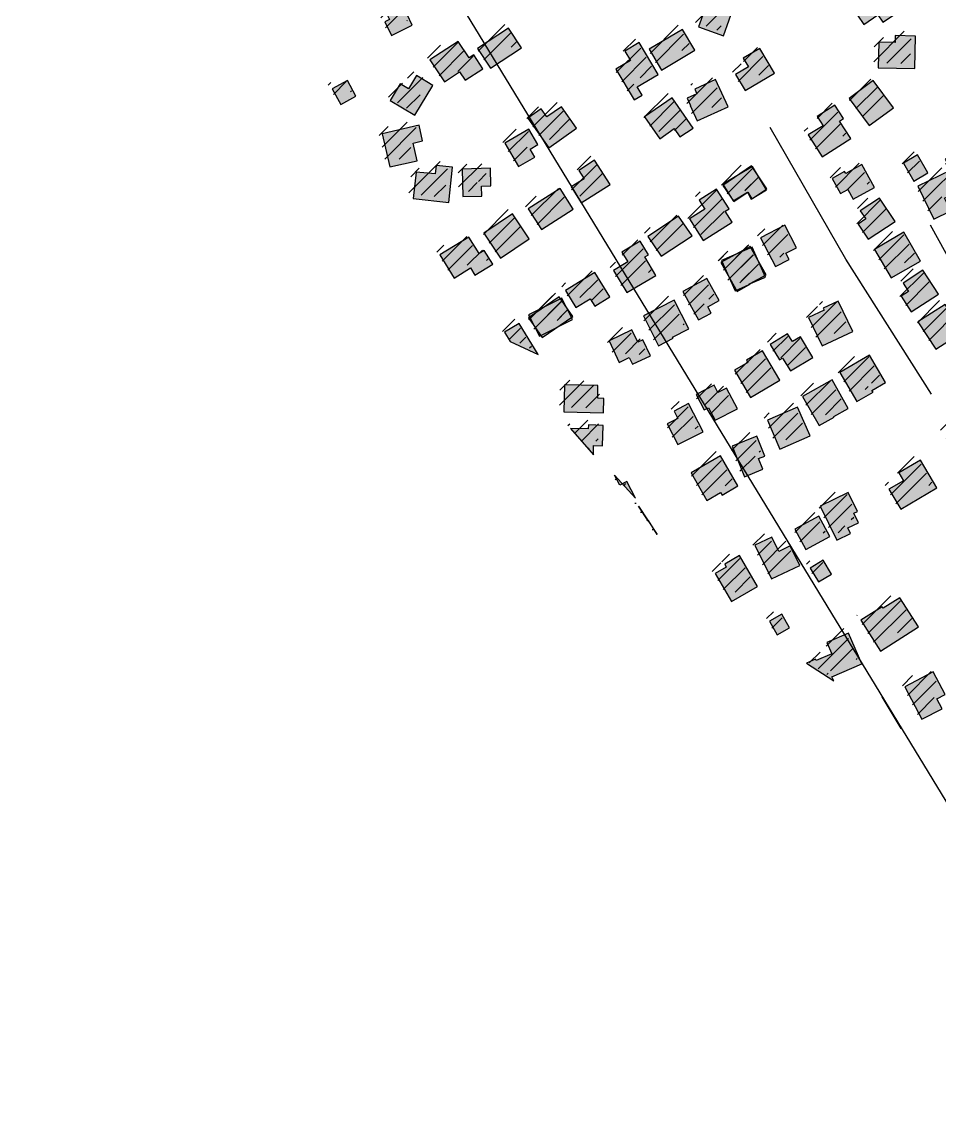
# Model space of a CAD drawing. Extents: x 6376870 to 6544053, y 1818313 to 2076828.
# Drawn here: x 6471047 to 6472467, y 1884822 to 1886525 of the extents above; entities that cross this region are included whole.
import ezdxf

# ---------------------------------------------------------------- set-up
doc = ezdxf.new("R2010")
doc.units = 21
for name, color, linetype in [('BUILDINGS', 9, 'Continuous'), ('CL_LOCAL', 4, 'Continuous'), ('PLSS_QQ', 8, 'Continuous')]:
    doc.layers.add(name, color=color, linetype=linetype)

msp = doc.modelspace()

# ---------------------------------------------------------------- hatches: boundary and pattern name
at = {"layer": 'BUILDINGS_HATCH'}
for points in [[(6471616.4, 1886528.7), (6471608.9, 1886525.1), (6471619.1, 1886503.9), (6471651.3, 1886519.9), (6471643.4, 1886536.3), (6471666.3, 1886547.5), (6471648.7, 1886583.6), (6471601, 1886560.1)], [(6472330.9, 1886549.9), (6472350.6, 1886521.1), (6472372.2, 1886535.6), (6472379.9, 1886524.3), (6472408.6, 1886543.8), (6472380.9, 1886584)], [(6472133.4, 1886503.6), (6472150.8, 1886552.7), (6472111.8, 1886566.3), (6472094.5, 1886517.2)], [(6471752.5, 1886483.8), (6471772.7, 1886453.1), (6471820.7, 1886484.7), (6471800.5, 1886515.3)], [(6472018, 1886482.5), (6472037.4, 1886450.4), (6472088.6, 1886481.2), (6472069.5, 1886513.3)], [(6471701.2, 1886431.9), (6471724.8, 1886447.5), (6471733.4, 1886434.7), (6471760.7, 1886452.5), (6471746.7, 1886474), (6471739.5, 1886469.3), (6471722.7, 1886494.8), (6471678.7, 1886466.2)], [(6471966.6, 1886451.8), (6471994.8, 1886404.3), (6472007.2, 1886411.6), (6471999.5, 1886424.3), (6472032, 1886443.5), (6472002.6, 1886492.8), (6471980.5, 1886479.7), (6471989.3, 1886465.2)], [(6472430.6, 1886503), (6472399, 1886503.8), (6472398.7, 1886493.2), (6472373.5, 1886493.7), (6472372.5, 1886454), (6472429.2, 1886452.7)], [(6472151.9, 1886443.5), (6472166.7, 1886418.7), (6472212.1, 1886445.4), (6472189.3, 1886483.8), (6472163.7, 1886468.9), (6472171.7, 1886455.4)], [(6471655.7, 1886380.4), (6471683.4, 1886426.5), (6471657.9, 1886441.9), (6471645.5, 1886421.2), (6471632.7, 1886428.9), (6471617.4, 1886403.4)], [(6471540.8, 1886397.1), (6471564.3, 1886410.2), (6471551.2, 1886434.2), (6471527.7, 1886421.2)], [(6472140.2, 1886393.3), (6472120.9, 1886435.6), (6472088.7, 1886420.7), (6472092.1, 1886413.8), (6472076.9, 1886406.9), (6472082, 1886395.6), (6472081.4, 1886395.3), (6472092.5, 1886371.6)], [(6472396.1, 1886392), (6472364.6, 1886434), (6472327.6, 1886406.4), (6472358.7, 1886364.8)], [(6472086.2, 1886360.7), (6472053.9, 1886407.4), (6472011.1, 1886378), (6472034.5, 1886344.1), (6472056.9, 1886359.7), (6472065.8, 1886346.9)], [(6471850.8, 1886390.6), (6471830.1, 1886376.1), (6471862.6, 1886330.1), (6471905.8, 1886360.2), (6471882.4, 1886393.4), (6471859.9, 1886377.8)], [(6472312.8, 1886371.2), (6472318.8, 1886375.2), (6472305.7, 1886396), (6472278.4, 1886378.6), (6472287.3, 1886364.3), (6472264.3, 1886349.9), (6472285.9, 1886315.9), (6472330.2, 1886344.2)], [(6471604.9, 1886351.8), (6471617, 1886300.4), (6471658.9, 1886310.1), (6471652.7, 1886337.4), (6471667.3, 1886341), (6471662, 1886365)], [(6471841.4, 1886315.6), (6471833.9, 1886328), (6471846, 1886335.3), (6471831.8, 1886359), (6471794.7, 1886337.3), (6471816.1, 1886301.1)], [(6472449.6, 1886291.3), (6472433.7, 1886319), (6472411.8, 1886306.4), (6472427.8, 1886278.6)], [(6472458.8, 1886219.5), (6472485, 1886232.6), (6472475, 1886252.3), (6472529.6, 1886278.7), (6472505.7, 1886327.2), (6472476.4, 1886312.7), (6472484.9, 1886295.2), (6472433.8, 1886270.6)], [(6471653, 1886251.4), (6471708, 1886245.4), (6471714, 1886300), (6471688.4, 1886302.7), (6471687, 1886289.6), (6471657.4, 1886292.6)], [(6471913.1, 1886245.1), (6471957.7, 1886273.3), (6471933.7, 1886310.9), (6471909.3, 1886295), (6471917.5, 1886282.2), (6471897.4, 1886269.5)], [(6472132.2, 1886271.9), (6472149.4, 1886246.9), (6472170.7, 1886261.5), (6472177.3, 1886251.3), (6472200.3, 1886266.7), (6472176.6, 1886302)], [(6472176.1, 1886250.7), (6472200, 1886264.9), (6472178.3, 1886301.3), (6472132.3, 1886273.8), (6472148, 1886247.9), (6472170.2, 1886261.3)], [(6472333.9, 1886250.6), (6472366.9, 1886268.7), (6472347.3, 1886304), (6472322.3, 1886290.3), (6472320.6, 1886293.2), (6472301.6, 1886282.7), (6472314.4, 1886259.4), (6472325.6, 1886265.5)], [(6471729.9, 1886254.8), (6471759.1, 1886255.4), (6471758.9, 1886270.7), (6471773.2, 1886271.1), (6471772.5, 1886298.4), (6471728.9, 1886297.1)], [(6471851.6, 1886203.8), (6471900.7, 1886235.3), (6471880.2, 1886267), (6471831, 1886235.5)], [(6472080.5, 1886220.1), (6472101.9, 1886186.5), (6472146.8, 1886214.8), (6472135.9, 1886231.9), (6472142, 1886235.6), (6472122.6, 1886266.2), (6472095.3, 1886249.2), (6472104.1, 1886235)], [(6472104.1, 1886235), (6472080.5, 1886220.1), (6472101.9, 1886186.5), (6472146.8, 1886214.8), (6472135.9, 1886231.9), (6472142, 1886235.6), (6472122.6, 1886266.2), (6472095.3, 1886249.2)], [(6472398.9, 1886216.1), (6472374.6, 1886252.2), (6472344.7, 1886232.3), (6472353.3, 1886219.9), (6472341.5, 1886211.9), (6472357.2, 1886188.6)], [(6471832.6, 1886189.3), (6471806.4, 1886228), (6471762.1, 1886197.9), (6471788.3, 1886159.2)], [(6472016.2, 1886192.6), (6472036.7, 1886162.4), (6472084.5, 1886193.9), (6472063.6, 1886224.5)], [(6472084.5, 1886193.9), (6472063.6, 1886224.5), (6472016.2, 1886192.6), (6472036.7, 1886162.4)], [(6472190.6, 1886190.6), (6472213.7, 1886146.4), (6472234.6, 1886157.3), (6472229.5, 1886166.8), (6472246.4, 1886175.5), (6472228.2, 1886210.1)], [(6472234.6, 1886157.3), (6472229.5, 1886166.8), (6472246.4, 1886175.5), (6472228.2, 1886210.1), (6472190.6, 1886190.6), (6472213.7, 1886146.4)], [(6472392.6, 1886128.7), (6472438.3, 1886154.8), (6472412.3, 1886199.3), (6472366.9, 1886172.9)], [(6471748.4, 1886133.1), (6471776, 1886150.1), (6471762.6, 1886171.3), (6471754.8, 1886166.6), (6471739.1, 1886191.8), (6471694.3, 1886164.3), (6471716.5, 1886128.5), (6471741.5, 1886144.1)], [(6471962.9, 1886140), (6471983.5, 1886106.1), (6472028.6, 1886132.5), (6472011.5, 1886161.3), (6472016.9, 1886164.2), (6472004.4, 1886185.4), (6471975.9, 1886168.4), (6471985.1, 1886153.4)], [(6472011.5, 1886161.3), (6472016.9, 1886164.2), (6472004.4, 1886185.4), (6471975.9, 1886168.4), (6471985.1, 1886153.4), (6471962.9, 1886140), (6471983.5, 1886106.1), (6472028.6, 1886132.5)], [(6472129.2, 1886152.3), (6472154.2, 1886107.7), (6472175, 1886119.4), (6472174.7, 1886119.8), (6472199.4, 1886133.3), (6472174.4, 1886177.5)], [(6472151, 1886108.8), (6472172.8, 1886118.5), (6472172.5, 1886118.9), (6472198.4, 1886130.1), (6472177.6, 1886176.4), (6472130.2, 1886155.5)], [(6471888.5, 1886109.3), (6471904.8, 1886083), (6471926.9, 1886096.4), (6471933.8, 1886085.1), (6471957.1, 1886099.6), (6471934, 1886137.2)], [(6471957.1, 1886099.6), (6471934, 1886137.2), (6471888.5, 1886109.3), (6471904.8, 1886083), (6471926.9, 1886096.4), (6471933.8, 1886085.1)], [(6472423.9, 1886076.2), (6472465.9, 1886103.7), (6472441.7, 1886140.6), (6472411.5, 1886120.6), (6472419.7, 1886107.9), (6472408, 1886100.3)], [(6472070.4, 1886107.6), (6472094.6, 1886063.8), (6472114.2, 1886074.3), (6472109, 1886083.8), (6472126.3, 1886093.6), (6472107.2, 1886127.9)], [(6472114.2, 1886074.3), (6472109, 1886083.8), (6472126.3, 1886093.6), (6472107.2, 1886127.9), (6472070.4, 1886107.6), (6472094.6, 1886063.8)], [(6471831.4, 1886067), (6471852.3, 1886036.7), (6471899.8, 1886068.8), (6471878.9, 1886099.4)], [(6471899.6, 1886064.1), (6471883.1, 1886097.3), (6471831.6, 1886071.6), (6471848.2, 1886038.8)], [(6472009.2, 1886069.9), (6472032.8, 1886023.6), (6472055.2, 1886035.2), (6472054.4, 1886037), (6472079.4, 1886049.7), (6472056.6, 1886094.2)], [(6472032.8, 1886023.6), (6472055.2, 1886035.2), (6472054.4, 1886037), (6472079.4, 1886049.7), (6472056.6, 1886094.2), (6472009.2, 1886069.9)], [(6472333.2, 1886045.9), (6472310.7, 1886092.9), (6472287.7, 1886082.1), (6472289.1, 1886078.8), (6472265, 1886067.2), (6472286.1, 1886023.5)], [(6472492.5, 1886087.2), (6472481.3, 1886080), (6472476.5, 1886087.6), (6472434.2, 1886060.8), (6472461.6, 1886018.5), (6472514.8, 1886052.5)], [(6471846.3, 1886010), (6471816.7, 1886058.2), (6471794.2, 1886044.8), (6471803.1, 1886030.2)], [(6471846.3, 1886010), (6471816.7, 1886058.2), (6471794.2, 1886044.8), (6471803.1, 1886030.2)], [(6471956, 1886031.5), (6471971.6, 1885998), (6471987.4, 1886005.6), (6471992.3, 1885995), (6472020.1, 1886008), (6472008.2, 1886032.8), (6472000.4, 1886029.2), (6471991.3, 1886048.2)], [(6471971.6, 1885998), (6471987.4, 1886005.6), (6471992.3, 1885995), (6472020.1, 1886008), (6472008.2, 1886032.8), (6472000.4, 1886029.2), (6471991.3, 1886048.2), (6471956, 1886031.5)], [(6472271.7, 1886005.7), (6472252.3, 1886037.4), (6472239.9, 1886030.2), (6472232.5, 1886042.2), (6472205.5, 1886025.9), (6472220, 1886001.8), (6472224.6, 1886004.7), (6472236.9, 1885984.7)], [(6472168.7, 1886001.3), (6472170.7, 1885997.6), (6472150.3, 1885985.7), (6472175.1, 1885943.7), (6472220.2, 1885970.2), (6472193.4, 1886015.8)], [(6472384, 1885967), (6472359.2, 1886009.4), (6472313.2, 1885982.2), (6472339.7, 1885937.3), (6472364.7, 1885951.8), (6472362.7, 1885954.7)], [(6471885.9, 1885921.4), (6471947.6, 1885920.1), (6471947.9, 1885942), (6471938.5, 1885942.4), (6471938.8, 1885962), (6471886.9, 1885963.3)], [(6471885.9, 1885921.4), (6471947.6, 1885920.1), (6471947.9, 1885942), (6471938.5, 1885942.4), (6471938.8, 1885962), (6471886.9, 1885963.3)], [(6472124.6, 1885951.2), (6472118.7, 1885962.9), (6472090.8, 1885948.4), (6472103.3, 1885924.3), (6472110.2, 1885927.6), (6472120.2, 1885908.6), (6472154.7, 1885926.3), (6472137.9, 1885958.1)], [(6472281.4, 1885900.4), (6472304.3, 1885913.4), (6472303.8, 1885914.2), (6472326.2, 1885926.8), (6472301.4, 1885971), (6472255.7, 1885945.3)], [(6472056.8, 1885922.6), (6472062.5, 1885911.3), (6472046.2, 1885903), (6472062.7, 1885870.9), (6472101.5, 1885890.4), (6472079, 1885934.2)], [(6472201.1, 1885908.3), (6472220.4, 1885863.8), (6472267.5, 1885884.4), (6472247.9, 1885928.5)], [(6471931.8, 1885855), (6471932.2, 1885869.2), (6471945.9, 1885868.8), (6471946.9, 1885900.4), (6471924, 1885901.3), (6471923.7, 1885895.1), (6471896.4, 1885895.9)], [(6471931.8, 1885855), (6471932.2, 1885869.2), (6471945.9, 1885868.8), (6471946.9, 1885900.4), (6471924, 1885901.3), (6471923.7, 1885895.1), (6471896.4, 1885895.9)], [(6472187.4, 1885849), (6472197.4, 1885853), (6472184.6, 1885884), (6472146.4, 1885868.4), (6472165.8, 1885821), (6472194.2, 1885832.6)], [(6472128.7, 1885796.8), (6472131, 1885792.7), (6472155.4, 1885806.9), (6472128.3, 1885853.2), (6472082.9, 1885827.1), (6472107.4, 1885784.4)], [(6472463.4, 1885803.6), (6472438.1, 1885846.7), (6472404.4, 1885827.1), (6472411.6, 1885814.7), (6472389.2, 1885801.7), (6472407.4, 1885770.7)], [(6471997, 1885787.7), (6471983.6, 1885813.6), (6471972.7, 1885808.2), (6471964.7, 1885823.5)], [(6471983.6, 1885813.6), (6471972.7, 1885808.2), (6471964.7, 1885823.5), (6471997, 1885787.7)], [(6472308.6, 1885722.9), (6472329.8, 1885733.1), (6472325.6, 1885741.8), (6472342.2, 1885749.8), (6472335.1, 1885764.7), (6472340.6, 1885767.3), (6472326.3, 1885796.4), (6472282.9, 1885775.5)], [(6472030.7, 1885731.5), (6472017.3, 1885753.1), (6472016.4, 1885752.7), (6472001.8, 1885775.7)], [(6472030.7, 1885731.5), (6472017.3, 1885753.1), (6472016.4, 1885752.7), (6472001.8, 1885775.7)], [(6472260.6, 1885708.5), (6472297.7, 1885728.4), (6472280.6, 1885759.8), (6472243.8, 1885739.9)], [(6472207.4, 1885662.8), (6472251.4, 1885683.8), (6472236.5, 1885714.1), (6472218.7, 1885705.4), (6472207.9, 1885727.7), (6472181.8, 1885715)], [(6472120.2, 1885671.5), (6472145.6, 1885628.1), (6472185.8, 1885651.3), (6472158.2, 1885699.1), (6472135.2, 1885685.7), (6472137.5, 1885681.3)], [(6472300.4, 1885670.2), (6472287.5, 1885691.7), (6472267.4, 1885679.7), (6472280, 1885658.2)], [(6472434.9, 1885588.5), (6472406.1, 1885633.7), (6472380.2, 1885617.4), (6472378.8, 1885619.6), (6472346, 1885599), (6472376.2, 1885551.2)], [(6472204.6, 1885597.7), (6472216.3, 1885576.5), (6472235.3, 1885587), (6472223.6, 1885608.1)], [(6472261.7, 1885532.6), (6472303.8, 1885505.2), (6472301, 1885511.4), (6472347.2, 1885531.6), (6472326.4, 1885579), (6472293.1, 1885564.6), (6472300.8, 1885547.1), (6472276.4, 1885536.6), (6472275.5, 1885538.8)], [(6472471.7, 1885462), (6472463.5, 1885477.3), (6472476.1, 1885484.2), (6472457.9, 1885518.9), (6472413.9, 1885496.1), (6472440.1, 1885445.7)]]:
    msp.add_hatch(color=251, dxfattribs=at).paths.add_polyline_path(points)
at = {"layer": 'BUILDINGS_SHADOW'}
h = msp.add_hatch(dxfattribs=at)
h.set_pattern_fill('ANSI31', scale=5)
h.paths.add_polyline_path([(6471609.6, 1886536), (6471602.1, 1886532.4), (6471612.3, 1886511.3), (6471644.5, 1886527.2), (6471636.5, 1886543.6), (6471659.5, 1886554.8), (6471641.9, 1886590.9), (6471594.2, 1886567.4)])
h = msp.add_hatch(dxfattribs=at)
h.set_pattern_fill('ANSI31', scale=5)
h.paths.add_polyline_path([(6472126.6, 1886510.9), (6472144, 1886560), (6472105, 1886573.7), (6472087.6, 1886524.6)])
h = msp.add_hatch(dxfattribs=at)
h.set_pattern_fill('ANSI31', scale=5)
h.paths.add_polyline_path([(6471745.6, 1886491.1), (6471765.9, 1886460.5), (6471813.9, 1886492), (6471793.6, 1886522.7)])
h = msp.add_hatch(dxfattribs=at)
h.set_pattern_fill('ANSI31', scale=5)
h.paths.add_polyline_path([(6472011.2, 1886489.9), (6472030.6, 1886457.7), (6472081.8, 1886488.5), (6472062.7, 1886520.6)])
h = msp.add_hatch(dxfattribs=at)
h.set_pattern_fill('ANSI31', scale=5)
h.paths.add_polyline_path([(6472423.8, 1886510.3), (6472392.2, 1886511.1), (6472391.9, 1886500.6), (6472366.6, 1886501), (6472365.6, 1886461.3), (6472422.4, 1886460)])
h = msp.add_hatch(dxfattribs=at)
h.set_pattern_fill('ANSI31', scale=5)
h.paths.add_polyline_path([(6471694.4, 1886439.2), (6471718, 1886454.8), (6471726.5, 1886442), (6471753.8, 1886459.8), (6471739.9, 1886481.3), (6471732.7, 1886476.6), (6471715.8, 1886502.2), (6471671.9, 1886473.5)])
h = msp.add_hatch(dxfattribs=at)
h.set_pattern_fill('ANSI31', scale=5)
h.paths.add_polyline_path([(6471959.8, 1886459.1), (6471988, 1886411.6), (6472000.4, 1886418.9), (6471992.7, 1886431.6), (6472025.2, 1886450.8), (6471995.8, 1886500.1), (6471973.6, 1886487.1), (6471982.5, 1886472.5)])
h = msp.add_hatch(dxfattribs=at)
h.set_pattern_fill('ANSI31', scale=5)
h.paths.add_polyline_path([(6472145, 1886450.8), (6472159.9, 1886426), (6472205.3, 1886452.8), (6472182.5, 1886491.1), (6472156.9, 1886476.2), (6472164.9, 1886462.7)])
h = msp.add_hatch(dxfattribs=at)
h.set_pattern_fill('ANSI31', scale=5)
h.paths.add_polyline_path([(6471534, 1886404.5), (6471557.5, 1886417.5), (6471544.4, 1886441.6), (6471520.8, 1886428.5)])
h = msp.add_hatch(dxfattribs=at)
h.set_pattern_fill('ANSI31', scale=5)
h.paths.add_polyline_path([(6471648.9, 1886387.7), (6471676.6, 1886433.8), (6471651.1, 1886449.2), (6471638.7, 1886428.5), (6471625.8, 1886436.2), (6471610.6, 1886410.7)])
h = msp.add_hatch(dxfattribs=at)
h.set_pattern_fill('ANSI31', scale=5)
h.paths.add_polyline_path([(6472133.4, 1886400.6), (6472114, 1886442.9), (6472081.9, 1886428.1), (6472085.3, 1886421.1), (6472070.1, 1886414.3), (6472075.2, 1886403), (6472074.6, 1886402.6), (6472085.7, 1886378.9)])
h = msp.add_hatch(dxfattribs=at)
h.set_pattern_fill('ANSI31', scale=5)
h.paths.add_polyline_path([(6472389.2, 1886399.3), (6472357.8, 1886441.3), (6472320.7, 1886413.8), (6472351.9, 1886372.1)])
h = msp.add_hatch(dxfattribs=at)
h.set_pattern_fill('ANSI31', scale=5)
h.paths.add_polyline_path([(6472079.4, 1886368), (6472047.1, 1886414.7), (6472004.3, 1886385.4), (6472027.7, 1886351.4), (6472050.1, 1886367), (6472059, 1886354.2)])
h = msp.add_hatch(dxfattribs=at)
h.set_pattern_fill('ANSI31', scale=5)
h.paths.add_polyline_path([(6472306, 1886378.5), (6472312, 1886382.5), (6472298.9, 1886403.3), (6472271.6, 1886385.9), (6472280.4, 1886371.7), (6472257.4, 1886357.2), (6472279.1, 1886323.2), (6472323.4, 1886351.5)])
h = msp.add_hatch(dxfattribs=at)
h.set_pattern_fill('ANSI31', scale=5)
h.paths.add_polyline_path([(6471844, 1886397.9), (6471823.3, 1886383.4), (6471855.8, 1886337.4), (6471898.9, 1886367.5), (6471875.5, 1886400.7), (6471853.1, 1886385.1)])
h = msp.add_hatch(dxfattribs=at)
h.set_pattern_fill('ANSI31', scale=5)
h.paths.add_polyline_path([(6471598, 1886359.1), (6471610.2, 1886307.7), (6471652.1, 1886317.4), (6471645.9, 1886344.7), (6471660.5, 1886348.3), (6471655.2, 1886372.4)])
h = msp.add_hatch(dxfattribs=at)
h.set_pattern_fill('ANSI31', scale=5)
h.paths.add_polyline_path([(6471834.5, 1886322.9), (6471827.1, 1886335.3), (6471839.2, 1886342.6), (6471824.9, 1886366.3), (6471787.9, 1886344.6), (6471809.3, 1886308.5)])
h = msp.add_hatch(dxfattribs=at)
h.set_pattern_fill('ANSI31', scale=5)
h.paths.add_polyline_path([(6472452, 1886226.9), (6472478.2, 1886239.9), (6472468.2, 1886259.6), (6472522.8, 1886286), (6472498.9, 1886334.5), (6472469.6, 1886320), (6472478.1, 1886302.5), (6472427, 1886277.9)])
h = msp.add_hatch(dxfattribs=at)
h.set_pattern_fill('ANSI31', scale=5)
h.paths.add_polyline_path([(6471906.3, 1886252.4), (6471950.9, 1886280.7), (6471926.9, 1886318.2), (6471902.5, 1886302.3), (6471910.7, 1886289.5), (6471890.6, 1886276.9)])
h = msp.add_hatch(dxfattribs=at)
h.set_pattern_fill('ANSI31', scale=5)
h.paths.add_polyline_path([(6472442.8, 1886298.6), (6472426.9, 1886326.4), (6472405, 1886313.7), (6472421, 1886286)])
h = msp.add_hatch(dxfattribs=at)
h.set_pattern_fill('ANSI31', scale=5)
h.paths.add_polyline_path([(6471646.2, 1886258.8), (6471701.2, 1886252.7), (6471707.1, 1886307.4), (6471681.6, 1886310), (6471680.1, 1886296.9), (6471650.6, 1886299.9)])
h = msp.add_hatch(dxfattribs=at)
h.set_pattern_fill('ANSI31', scale=5)
h.paths.add_polyline_path([(6471723.1, 1886262.1), (6471752.3, 1886262.8), (6471752.1, 1886278.1), (6471766.4, 1886278.4), (6471765.7, 1886305.7), (6471722, 1886304.4)])
h = msp.add_hatch(dxfattribs=at)
h.set_pattern_fill('ANSI31', scale=5)
h.paths.add_polyline_path([(6472125.4, 1886279.2), (6472142.6, 1886254.2), (6472163.9, 1886268.9), (6472170.5, 1886258.6), (6472193.5, 1886274.1), (6472169.8, 1886309.3)])
h = msp.add_hatch(dxfattribs=at)
h.set_pattern_fill('ANSI31', scale=5)
h.paths.add_polyline_path([(6472169.3, 1886258.1), (6472193.2, 1886272.2), (6472171.5, 1886308.7), (6472125.5, 1886281.1), (6472141.2, 1886255.2), (6472163.3, 1886268.6)])
h = msp.add_hatch(dxfattribs=at)
h.set_pattern_fill('ANSI31', scale=5)
h.paths.add_polyline_path([(6472327.1, 1886257.9), (6472360.1, 1886276), (6472340.5, 1886311.4), (6472315.5, 1886297.6), (6472313.8, 1886300.5), (6472294.8, 1886290), (6472307.6, 1886266.7), (6472318.8, 1886272.8)])
h = msp.add_hatch(dxfattribs=at)
h.set_pattern_fill('ANSI31', scale=5)
h.paths.add_polyline_path([(6471844.8, 1886211.1), (6471893.9, 1886242.6), (6471873.4, 1886274.4), (6471824.2, 1886242.9)])
h = msp.add_hatch(dxfattribs=at)
h.set_pattern_fill('ANSI31', scale=5)
h.paths.add_polyline_path([(6472073.7, 1886227.4), (6472095.1, 1886193.8), (6472140, 1886222.1), (6472129.1, 1886239.3), (6472135.2, 1886242.9), (6472115.8, 1886273.5), (6472088.4, 1886256.5), (6472097.3, 1886242.3)])
h = msp.add_hatch(dxfattribs=at)
h.set_pattern_fill('ANSI31', scale=5)
h.paths.add_polyline_path([(6472097.3, 1886242.3), (6472073.7, 1886227.4), (6472095.1, 1886193.8), (6472140, 1886222.1), (6472129.1, 1886239.3), (6472135.2, 1886242.9), (6472115.8, 1886273.5), (6472088.4, 1886256.5)])
h = msp.add_hatch(dxfattribs=at)
h.set_pattern_fill('ANSI31', scale=5)
h.paths.add_polyline_path([(6472392.1, 1886223.4), (6472367.8, 1886259.6), (6472337.9, 1886239.6), (6472346.5, 1886227.2), (6472334.7, 1886219.2), (6472350.4, 1886195.9)])
h = msp.add_hatch(dxfattribs=at)
h.set_pattern_fill('ANSI31', scale=5)
h.paths.add_polyline_path([(6471825.8, 1886196.6), (6471799.5, 1886235.3), (6471755.3, 1886205.2), (6471781.5, 1886166.5)])
h = msp.add_hatch(dxfattribs=at)
h.set_pattern_fill('ANSI31', scale=5)
h.paths.add_polyline_path([(6472009.4, 1886200), (6472029.9, 1886169.7), (6472077.6, 1886201.2), (6472056.8, 1886231.9)])
h = msp.add_hatch(dxfattribs=at)
h.set_pattern_fill('ANSI31', scale=5)
h.paths.add_polyline_path([(6472077.6, 1886201.2), (6472056.8, 1886231.9), (6472009.4, 1886200), (6472029.9, 1886169.7)])
h = msp.add_hatch(dxfattribs=at)
h.set_pattern_fill('ANSI31', scale=5)
h.paths.add_polyline_path([(6472183.8, 1886197.9), (6472206.8, 1886153.8), (6472227.8, 1886164.6), (6472222.7, 1886174.1), (6472239.6, 1886182.8), (6472221.4, 1886217.4)])
h = msp.add_hatch(dxfattribs=at)
h.set_pattern_fill('ANSI31', scale=5)
h.paths.add_polyline_path([(6472227.8, 1886164.6), (6472222.7, 1886174.1), (6472239.6, 1886182.8), (6472221.4, 1886217.4), (6472183.8, 1886197.9), (6472206.8, 1886153.8)])
h = msp.add_hatch(dxfattribs=at)
h.set_pattern_fill('ANSI31', scale=5)
h.paths.add_polyline_path([(6471741.6, 1886140.4), (6471769.2, 1886157.5), (6471755.7, 1886178.6), (6471748, 1886173.9), (6471732.3, 1886199.1), (6471687.5, 1886171.6), (6471709.7, 1886135.8), (6471734.7, 1886151.4)])
h = msp.add_hatch(dxfattribs=at)
h.set_pattern_fill('ANSI31', scale=5)
h.paths.add_polyline_path([(6472385.8, 1886136), (6472431.5, 1886162.1), (6472405.5, 1886206.6), (6472360.1, 1886180.2)])
h = msp.add_hatch(dxfattribs=at)
h.set_pattern_fill('ANSI31', scale=5)
h.paths.add_polyline_path([(6471956.1, 1886147.3), (6471976.7, 1886113.4), (6472021.8, 1886139.8), (6472004.7, 1886168.7), (6472010.1, 1886171.6), (6471997.6, 1886192.7), (6471969.1, 1886175.7), (6471978.3, 1886160.7)])
h = msp.add_hatch(dxfattribs=at)
h.set_pattern_fill('ANSI31', scale=5)
h.paths.add_polyline_path([(6472004.7, 1886168.7), (6472010.1, 1886171.6), (6471997.6, 1886192.7), (6471969.1, 1886175.7), (6471978.3, 1886160.7), (6471956.1, 1886147.3), (6471976.7, 1886113.4), (6472021.8, 1886139.8)])
h = msp.add_hatch(dxfattribs=at)
h.set_pattern_fill('ANSI31', scale=5)
h.paths.add_polyline_path([(6472122.4, 1886159.6), (6472147.4, 1886115), (6472168.2, 1886126.7), (6472167.9, 1886127.1), (6472192.6, 1886140.6), (6472167.6, 1886184.8)])
h = msp.add_hatch(dxfattribs=at)
h.set_pattern_fill('ANSI31', scale=5)
h.paths.add_polyline_path([(6472144.2, 1886116.1), (6472166, 1886125.9), (6472165.7, 1886126.2), (6472191.6, 1886137.4), (6472170.8, 1886183.8), (6472123.4, 1886162.8)])
h = msp.add_hatch(dxfattribs=at)
h.set_pattern_fill('ANSI31', scale=5)
h.paths.add_polyline_path([(6472417.1, 1886083.5), (6472459.1, 1886111), (6472434.8, 1886147.9), (6472404.7, 1886128), (6472412.9, 1886115.2), (6472401.1, 1886107.6)])
h = msp.add_hatch(dxfattribs=at)
h.set_pattern_fill('ANSI31', scale=5)
h.paths.add_polyline_path([(6471881.7, 1886116.6), (6471898, 1886090.4), (6471920.1, 1886103.8), (6471927, 1886092.5), (6471950.3, 1886106.9), (6471927.2, 1886144.5)])
h = msp.add_hatch(dxfattribs=at)
h.set_pattern_fill('ANSI31', scale=5)
h.paths.add_polyline_path([(6471950.3, 1886106.9), (6471927.2, 1886144.5), (6471881.7, 1886116.6), (6471898, 1886090.4), (6471920.1, 1886103.8), (6471927, 1886092.5)])
h = msp.add_hatch(dxfattribs=at)
h.set_pattern_fill('ANSI31', scale=5)
h.paths.add_polyline_path([(6472063.6, 1886114.9), (6472087.8, 1886071.1), (6472107.3, 1886081.6), (6472102.2, 1886091.1), (6472119.5, 1886100.9), (6472100.4, 1886135.2)])
h = msp.add_hatch(dxfattribs=at)
h.set_pattern_fill('ANSI31', scale=5)
h.paths.add_polyline_path([(6472107.3, 1886081.6), (6472102.2, 1886091.1), (6472119.5, 1886100.9), (6472100.4, 1886135.2), (6472063.6, 1886114.9), (6472087.8, 1886071.1)])
h = msp.add_hatch(dxfattribs=at)
h.set_pattern_fill('ANSI31', scale=5)
h.paths.add_polyline_path([(6471824.6, 1886074.3), (6471845.5, 1886044), (6471893, 1886076.1), (6471872.1, 1886106.7)])
h = msp.add_hatch(dxfattribs=at)
h.set_pattern_fill('ANSI31', scale=5)
h.paths.add_polyline_path([(6471892.8, 1886071.4), (6471876.2, 1886104.6), (6471824.8, 1886079), (6471841.3, 1886046.1)])
h = msp.add_hatch(dxfattribs=at)
h.set_pattern_fill('ANSI31', scale=5)
h.paths.add_polyline_path([(6472002.4, 1886077.3), (6472026, 1886030.9), (6472048.4, 1886042.5), (6472047.6, 1886044.3), (6472072.6, 1886057), (6472049.8, 1886101.5)])
h = msp.add_hatch(dxfattribs=at)
h.set_pattern_fill('ANSI31', scale=5)
h.paths.add_polyline_path([(6472026, 1886030.9), (6472048.4, 1886042.5), (6472047.6, 1886044.3), (6472072.6, 1886057), (6472049.8, 1886101.5), (6472002.4, 1886077.3)])
h = msp.add_hatch(dxfattribs=at)
h.set_pattern_fill('ANSI31', scale=5)
h.paths.add_polyline_path([(6472326.4, 1886053.2), (6472303.9, 1886100.3), (6472280.9, 1886089.4), (6472282.3, 1886086.1), (6472258.2, 1886074.6), (6472279.3, 1886030.8)])
h = msp.add_hatch(dxfattribs=at)
h.set_pattern_fill('ANSI31', scale=5)
h.paths.add_polyline_path([(6472485.7, 1886094.5), (6472474.5, 1886087.3), (6472469.7, 1886095), (6472427.4, 1886068.2), (6472454.8, 1886025.8), (6472508, 1886059.9)])
h = msp.add_hatch(dxfattribs=at)
h.set_pattern_fill('ANSI31', scale=5)
h.paths.add_polyline_path([(6471839.5, 1886017.4), (6471809.9, 1886065.5), (6471787.4, 1886052.1), (6471796.3, 1886037.5)])
h = msp.add_hatch(dxfattribs=at)
h.set_pattern_fill('ANSI31', scale=5)
h.paths.add_polyline_path([(6471839.5, 1886017.4), (6471809.9, 1886065.5), (6471787.4, 1886052.1), (6471796.3, 1886037.5)])
h = msp.add_hatch(dxfattribs=at)
h.set_pattern_fill('ANSI31', scale=5)
h.paths.add_polyline_path([(6471949.2, 1886038.8), (6471964.8, 1886005.3), (6471980.6, 1886012.9), (6471985.5, 1886002.3), (6472013.3, 1886015.3), (6472001.4, 1886040.1), (6471993.6, 1886036.5), (6471984.5, 1886055.5)])
h = msp.add_hatch(dxfattribs=at)
h.set_pattern_fill('ANSI31', scale=5)
h.paths.add_polyline_path([(6471964.8, 1886005.3), (6471980.6, 1886012.9), (6471985.5, 1886002.3), (6472013.3, 1886015.3), (6472001.4, 1886040.1), (6471993.6, 1886036.5), (6471984.5, 1886055.5), (6471949.2, 1886038.8)])
h = msp.add_hatch(dxfattribs=at)
h.set_pattern_fill('ANSI31', scale=5)
h.paths.add_polyline_path([(6472264.9, 1886013), (6472245.5, 1886044.7), (6472233.1, 1886037.5), (6472225.7, 1886049.5), (6472198.7, 1886033.3), (6472213.2, 1886009.2), (6472217.8, 1886012.1), (6472230.1, 1885992)])
h = msp.add_hatch(dxfattribs=at)
h.set_pattern_fill('ANSI31', scale=5)
h.paths.add_polyline_path([(6472161.9, 1886008.6), (6472163.9, 1886005), (6472143.5, 1885993), (6472168.3, 1885951), (6472213.4, 1885977.5), (6472186.6, 1886023.1)])
h = msp.add_hatch(dxfattribs=at)
h.set_pattern_fill('ANSI31', scale=5)
h.paths.add_polyline_path([(6472377.2, 1885974.4), (6472352.4, 1886016.7), (6472306.4, 1885989.5), (6472332.9, 1885944.7), (6472357.9, 1885959.1), (6472355.9, 1885962.1)])
h = msp.add_hatch(dxfattribs=at)
h.set_pattern_fill('ANSI31', scale=5)
h.paths.add_polyline_path([(6472274.5, 1885907.7), (6472297.5, 1885920.7), (6472297, 1885921.5), (6472319.4, 1885934.1), (6472294.6, 1885978.3), (6472248.9, 1885952.6)])
h = msp.add_hatch(dxfattribs=at)
h.set_pattern_fill('ANSI31', scale=5)
h.paths.add_polyline_path([(6471879.1, 1885928.7), (6471940.7, 1885927.4), (6471941.1, 1885949.3), (6471931.6, 1885949.7), (6471932, 1885969.3), (6471880.1, 1885970.6)])
h = msp.add_hatch(dxfattribs=at)
h.set_pattern_fill('ANSI31', scale=5)
h.paths.add_polyline_path([(6471879.1, 1885928.7), (6471940.7, 1885927.4), (6471941.1, 1885949.3), (6471931.6, 1885949.7), (6471932, 1885969.3), (6471880.1, 1885970.6)])
h = msp.add_hatch(dxfattribs=at)
h.set_pattern_fill('ANSI31', scale=5)
h.paths.add_polyline_path([(6472117.8, 1885958.5), (6472111.8, 1885970.2), (6472084, 1885955.7), (6472096.5, 1885931.6), (6472103.4, 1885934.9), (6472113.4, 1885915.9), (6472147.9, 1885933.6), (6472131, 1885965.4)])
h = msp.add_hatch(dxfattribs=at)
h.set_pattern_fill('ANSI31', scale=5)
h.paths.add_polyline_path([(6472496.1, 1885851.2), (6472535.7, 1885877), (6472524.3, 1885894.5), (6472554.5, 1885914), (6472534.3, 1885945.4), (6472494.3, 1885919.3), (6472490.6, 1885924.8), (6472461, 1885905.6)])
h = msp.add_hatch(dxfattribs=at)
h.set_pattern_fill('ANSI31', scale=5)
h.paths.add_polyline_path([(6472050, 1885930), (6472055.7, 1885918.7), (6472039.4, 1885910.3), (6472055.9, 1885878.2), (6472094.7, 1885897.8), (6472072.2, 1885941.5)])
h = msp.add_hatch(dxfattribs=at)
h.set_pattern_fill('ANSI31', scale=5)
h.paths.add_polyline_path([(6472194.3, 1885915.6), (6472213.6, 1885871.1), (6472260.7, 1885891.7), (6472241.1, 1885935.9)])
h = msp.add_hatch(dxfattribs=at)
h.set_pattern_fill('ANSI31', scale=5)
h.paths.add_polyline_path([(6471925, 1885862.3), (6471925.4, 1885876.5), (6471939.1, 1885876.1), (6471940.1, 1885907.8), (6471917.2, 1885908.6), (6471916.9, 1885902.4), (6471889.6, 1885903.2)])
h = msp.add_hatch(dxfattribs=at)
h.set_pattern_fill('ANSI31', scale=5)
h.paths.add_polyline_path([(6471925, 1885862.3), (6471925.4, 1885876.5), (6471939.1, 1885876.1), (6471940.1, 1885907.8), (6471917.2, 1885908.6), (6471916.9, 1885902.4), (6471889.6, 1885903.2)])
h = msp.add_hatch(dxfattribs=at)
h.set_pattern_fill('ANSI31', scale=5)
h.paths.add_polyline_path([(6472180.6, 1885856.3), (6472190.6, 1885860.3), (6472177.8, 1885891.3), (6472139.6, 1885875.8), (6472159, 1885828.4), (6472187.4, 1885839.9)])
h = msp.add_hatch(dxfattribs=at)
h.set_pattern_fill('ANSI31', scale=5)
h.paths.add_polyline_path([(6472121.9, 1885804.1), (6472124.2, 1885800.1), (6472148.6, 1885814.2), (6472121.5, 1885860.5), (6472076.1, 1885834.5), (6472100.6, 1885791.8)])
h = msp.add_hatch(dxfattribs=at)
h.set_pattern_fill('ANSI31', scale=5)
h.paths.add_polyline_path([(6472456.6, 1885810.9), (6472431.3, 1885854), (6472397.6, 1885834.5), (6472404.8, 1885822), (6472382.3, 1885809), (6472400.6, 1885778)])
h = msp.add_hatch(dxfattribs=at)
h.set_pattern_fill('ANSI31', scale=5)
h.paths.add_polyline_path([(6471990.2, 1885795.1), (6471976.8, 1885821), (6471965.9, 1885815.5), (6471957.9, 1885830.9)])
h = msp.add_hatch(dxfattribs=at)
h.set_pattern_fill('ANSI31', scale=5)
h.paths.add_polyline_path([(6471976.8, 1885821), (6471965.9, 1885815.5), (6471957.9, 1885830.9), (6471990.2, 1885795.1)])
h = msp.add_hatch(dxfattribs=at)
h.set_pattern_fill('ANSI31', scale=5)
h.paths.add_polyline_path([(6472301.8, 1885730.3), (6472323, 1885740.4), (6472318.7, 1885749.1), (6472335.4, 1885757.1), (6472328.3, 1885772.1), (6472333.7, 1885774.6), (6472319.5, 1885803.8), (6472276.1, 1885782.8)])
h = msp.add_hatch(dxfattribs=at)
h.set_pattern_fill('ANSI31', scale=5)
h.paths.add_polyline_path([(6472023.9, 1885738.9), (6472010.4, 1885760.4), (6472009.6, 1885760), (6471995, 1885783)])
h = msp.add_hatch(dxfattribs=at)
h.set_pattern_fill('ANSI31', scale=5)
h.paths.add_polyline_path([(6472023.9, 1885738.9), (6472010.4, 1885760.4), (6472009.6, 1885760), (6471995, 1885783)])
h = msp.add_hatch(dxfattribs=at)
h.set_pattern_fill('ANSI31', scale=5)
h.paths.add_polyline_path([(6472253.8, 1885715.9), (6472290.9, 1885735.8), (6472273.8, 1885767.1), (6472237, 1885747.2)])
h = msp.add_hatch(dxfattribs=at)
h.set_pattern_fill('ANSI31', scale=5)
h.paths.add_polyline_path([(6472200.6, 1885670.2), (6472244.5, 1885691.1), (6472229.7, 1885721.4), (6472211.9, 1885712.7), (6472201.1, 1885735), (6472175, 1885722.3)])
h = msp.add_hatch(dxfattribs=at)
h.set_pattern_fill('ANSI31', scale=5)
h.paths.add_polyline_path([(6472113.4, 1885678.8), (6472138.8, 1885635.4), (6472179, 1885658.6), (6472151.4, 1885706.4), (6472128.4, 1885693), (6472130.7, 1885688.6)])
h = msp.add_hatch(dxfattribs=at)
h.set_pattern_fill('ANSI31', scale=5)
h.paths.add_polyline_path([(6472293.5, 1885677.5), (6472280.7, 1885699), (6472260.6, 1885687.1), (6472273.1, 1885665.5)])
h = msp.add_hatch(dxfattribs=at)
h.set_pattern_fill('ANSI31', scale=5)
h.paths.add_polyline_path([(6472428.1, 1885595.8), (6472399.3, 1885641.1), (6472373.4, 1885624.8), (6472372, 1885627), (6472339.2, 1885606.3), (6472369.4, 1885558.5)])
h = msp.add_hatch(dxfattribs=at)
h.set_pattern_fill('ANSI31', scale=5)
h.paths.add_polyline_path([(6472197.8, 1885605), (6472209.5, 1885583.8), (6472228.4, 1885594.3), (6472216.8, 1885615.5)])
h = msp.add_hatch(dxfattribs=at)
h.set_pattern_fill('ANSI31', scale=5)
h.paths.add_polyline_path([(6472254.9, 1885540), (6472297, 1885512.5), (6472294.2, 1885518.7), (6472340.4, 1885538.9), (6472319.6, 1885586.3), (6472286.3, 1885571.9), (6472294, 1885554.4), (6472269.6, 1885543.9), (6472268.7, 1885546.1)])
h = msp.add_hatch(dxfattribs=at)
h.set_pattern_fill('ANSI31', scale=5)
h.paths.add_polyline_path([(6472464.9, 1885469.3), (6472456.7, 1885484.6), (6472469.3, 1885491.5), (6472451.1, 1885526.2), (6472407.1, 1885503.4), (6472433.3, 1885453)])

# ---------------------------------------------------------------- linework, layer by layer
at = {"layer": 'BUILDINGS'}
for points in [[(6471616.4, 1886528.7), (6471608.9, 1886525.1), (6471619.1, 1886503.9), (6471651.3, 1886519.9), (6471643.4, 1886536.3), (6471666.3, 1886547.5), (6471648.7, 1886583.6), (6471601, 1886560.1), (6471616.4, 1886528.7)], [(6472330.9, 1886549.9), (6472350.6, 1886521.1), (6472372.2, 1886535.6), (6472379.9, 1886524.3), (6472408.6, 1886543.8), (6472380.9, 1886584), (6472330.9, 1886549.9)], [(6472133.4, 1886503.6), (6472150.8, 1886552.7), (6472111.8, 1886566.3), (6472094.5, 1886517.2), (6472133.4, 1886503.6)], [(6471752.5, 1886483.8), (6471772.7, 1886453.1), (6471820.7, 1886484.7), (6471800.5, 1886515.3), (6471752.5, 1886483.8)], [(6472018, 1886482.5), (6472037.4, 1886450.4), (6472088.6, 1886481.2), (6472069.5, 1886513.3), (6472018, 1886482.5)], [(6471701.2, 1886431.9), (6471724.8, 1886447.5), (6471733.4, 1886434.7), (6471760.7, 1886452.5), (6471746.7, 1886474), (6471739.5, 1886469.3), (6471722.7, 1886494.8), (6471678.7, 1886466.2), (6471701.2, 1886431.9)], [(6471966.6, 1886451.8), (6471994.8, 1886404.3), (6472007.2, 1886411.6), (6471999.5, 1886424.3), (6472032, 1886443.5), (6472002.6, 1886492.8), (6471980.5, 1886479.7), (6471989.3, 1886465.2), (6471966.6, 1886451.8)], [(6472430.6, 1886503), (6472399, 1886503.8), (6472398.7, 1886493.2), (6472373.5, 1886493.7), (6472372.5, 1886454), (6472429.2, 1886452.7), (6472430.6, 1886503)], [(6472151.9, 1886443.5), (6472166.7, 1886418.7), (6472212.1, 1886445.4), (6472189.3, 1886483.8), (6472163.7, 1886468.9), (6472171.7, 1886455.4), (6472151.9, 1886443.5)], [(6471655.7, 1886380.4), (6471683.4, 1886426.5), (6471657.9, 1886441.9), (6471645.5, 1886421.2), (6471632.7, 1886428.9), (6471617.4, 1886403.4), (6471655.7, 1886380.4)], [(6471540.8, 1886397.1), (6471564.3, 1886410.2), (6471551.2, 1886434.2), (6471527.7, 1886421.2), (6471540.8, 1886397.1)], [(6472140.2, 1886393.3), (6472120.9, 1886435.6), (6472088.7, 1886420.7), (6472092.1, 1886413.8), (6472076.9, 1886406.9), (6472082, 1886395.6), (6472081.4, 1886395.3), (6472092.5, 1886371.6), (6472140.2, 1886393.3)], [(6472396.1, 1886392), (6472364.6, 1886434), (6472327.6, 1886406.4), (6472358.7, 1886364.8), (6472396.1, 1886392)], [(6472086.2, 1886360.7), (6472053.9, 1886407.4), (6472011.1, 1886378), (6472034.5, 1886344.1), (6472056.9, 1886359.7), (6472065.8, 1886346.9), (6472086.2, 1886360.7)], [(6471850.8, 1886390.6), (6471830.1, 1886376.1), (6471862.6, 1886330.1), (6471905.8, 1886360.2), (6471882.4, 1886393.4), (6471859.9, 1886377.8), (6471850.8, 1886390.6)], [(6472312.8, 1886371.2), (6472318.8, 1886375.2), (6472305.7, 1886396), (6472278.4, 1886378.6), (6472287.3, 1886364.3), (6472264.3, 1886349.9), (6472285.9, 1886315.9), (6472330.2, 1886344.2), (6472312.8, 1886371.2)], [(6471604.9, 1886351.8), (6471617, 1886300.4), (6471658.9, 1886310.1), (6471652.7, 1886337.4), (6471667.3, 1886341), (6471662, 1886365), (6471604.9, 1886351.8)], [(6471841.4, 1886315.6), (6471833.9, 1886328), (6471846, 1886335.3), (6471831.8, 1886359), (6471794.7, 1886337.3), (6471816.1, 1886301.1), (6471841.4, 1886315.6)], [(6472449.6, 1886291.3), (6472433.7, 1886319), (6472411.8, 1886306.4), (6472427.8, 1886278.6), (6472449.6, 1886291.3)], [(6472458.8, 1886219.5), (6472485, 1886232.6), (6472475, 1886252.3), (6472529.6, 1886278.7), (6472505.7, 1886327.2), (6472476.4, 1886312.7), (6472484.9, 1886295.2), (6472433.8, 1886270.6), (6472458.8, 1886219.5)], [(6471653, 1886251.4), (6471708, 1886245.4), (6471714, 1886300), (6471688.4, 1886302.7), (6471687, 1886289.6), (6471657.4, 1886292.6), (6471653, 1886251.4)], [(6471913.1, 1886245.1), (6471957.7, 1886273.3), (6471933.7, 1886310.9), (6471909.3, 1886295), (6471917.5, 1886282.2), (6471897.4, 1886269.5), (6471913.1, 1886245.1)], [(6472132.2, 1886271.9), (6472149.4, 1886246.9), (6472170.7, 1886261.5), (6472177.3, 1886251.3), (6472200.3, 1886266.7), (6472176.6, 1886302), (6472132.2, 1886271.9)], [(6472176.1, 1886250.7), (6472200, 1886264.9), (6472178.3, 1886301.3), (6472132.3, 1886273.8), (6472148, 1886247.9), (6472170.2, 1886261.3), (6472176.1, 1886250.7)], [(6472333.9, 1886250.6), (6472366.9, 1886268.7), (6472347.3, 1886304), (6472322.3, 1886290.3), (6472320.6, 1886293.2), (6472301.6, 1886282.7), (6472314.4, 1886259.4), (6472325.6, 1886265.5), (6472333.9, 1886250.6)], [(6471729.9, 1886254.8), (6471759.1, 1886255.4), (6471758.9, 1886270.7), (6471773.2, 1886271.1), (6471772.5, 1886298.4), (6471728.9, 1886297.1), (6471729.9, 1886254.8)], [(6471851.6, 1886203.8), (6471900.7, 1886235.3), (6471880.2, 1886267), (6471831, 1886235.5), (6471851.6, 1886203.8)], [(6472080.5, 1886220.1), (6472101.9, 1886186.5), (6472146.8, 1886214.8), (6472135.9, 1886231.9), (6472142, 1886235.6), (6472122.6, 1886266.2), (6472095.3, 1886249.2), (6472104.1, 1886235), (6472080.5, 1886220.1)], [(6472104.1, 1886235), (6472080.5, 1886220.1), (6472101.9, 1886186.5), (6472146.8, 1886214.8), (6472135.9, 1886231.9), (6472142, 1886235.6), (6472122.6, 1886266.2), (6472095.3, 1886249.2), (6472104.1, 1886235)], [(6472398.9, 1886216.1), (6472374.6, 1886252.2), (6472344.7, 1886232.3), (6472353.3, 1886219.9), (6472341.5, 1886211.9), (6472357.2, 1886188.6), (6472398.9, 1886216.1)], [(6471832.6, 1886189.3), (6471806.4, 1886228), (6471762.1, 1886197.9), (6471788.3, 1886159.2), (6471832.6, 1886189.3)], [(6472016.2, 1886192.6), (6472036.7, 1886162.4), (6472084.5, 1886193.9), (6472063.6, 1886224.5), (6472016.2, 1886192.6)], [(6472084.5, 1886193.9), (6472063.6, 1886224.5), (6472016.2, 1886192.6), (6472036.7, 1886162.4), (6472084.5, 1886193.9)], [(6472190.6, 1886190.6), (6472213.7, 1886146.4), (6472234.6, 1886157.3), (6472229.5, 1886166.8), (6472246.4, 1886175.5), (6472228.2, 1886210.1), (6472190.6, 1886190.6)], [(6472234.6, 1886157.3), (6472229.5, 1886166.8), (6472246.4, 1886175.5), (6472228.2, 1886210.1), (6472190.6, 1886190.6), (6472213.7, 1886146.4), (6472234.6, 1886157.3)], [(6472392.6, 1886128.7), (6472438.3, 1886154.8), (6472412.3, 1886199.3), (6472366.9, 1886172.9), (6472392.6, 1886128.7)], [(6471748.4, 1886133.1), (6471776, 1886150.1), (6471762.6, 1886171.3), (6471754.8, 1886166.6), (6471739.1, 1886191.8), (6471694.3, 1886164.3), (6471716.5, 1886128.5), (6471741.5, 1886144.1), (6471748.4, 1886133.1)], [(6471962.9, 1886140), (6471983.5, 1886106.1), (6472028.6, 1886132.5), (6472011.5, 1886161.3), (6472016.9, 1886164.2), (6472004.4, 1886185.4), (6471975.9, 1886168.4), (6471985.1, 1886153.4), (6471962.9, 1886140)], [(6472011.5, 1886161.3), (6472016.9, 1886164.2), (6472004.4, 1886185.4), (6471975.9, 1886168.4), (6471985.1, 1886153.4), (6471962.9, 1886140), (6471983.5, 1886106.1), (6472028.6, 1886132.5), (6472011.5, 1886161.3)], [(6472129.2, 1886152.3), (6472154.2, 1886107.7), (6472175, 1886119.4), (6472174.7, 1886119.8), (6472199.4, 1886133.3), (6472174.4, 1886177.5), (6472129.2, 1886152.3)], [(6472151, 1886108.8), (6472172.8, 1886118.5), (6472172.5, 1886118.9), (6472198.4, 1886130.1), (6472177.6, 1886176.4), (6472130.2, 1886155.5), (6472151, 1886108.8)], [(6471888.5, 1886109.3), (6471904.8, 1886083), (6471926.9, 1886096.4), (6471933.8, 1886085.1), (6471957.1, 1886099.6), (6471934, 1886137.2), (6471888.5, 1886109.3)], [(6471957.1, 1886099.6), (6471934, 1886137.2), (6471888.5, 1886109.3), (6471904.8, 1886083), (6471926.9, 1886096.4), (6471933.8, 1886085.1), (6471957.1, 1886099.6)], [(6472423.9, 1886076.2), (6472465.9, 1886103.7), (6472441.7, 1886140.6), (6472411.5, 1886120.6), (6472419.7, 1886107.9), (6472408, 1886100.3), (6472423.9, 1886076.2)], [(6472070.4, 1886107.6), (6472094.6, 1886063.8), (6472114.2, 1886074.3), (6472109, 1886083.8), (6472126.3, 1886093.6), (6472107.2, 1886127.9), (6472070.4, 1886107.6)], [(6472114.2, 1886074.3), (6472109, 1886083.8), (6472126.3, 1886093.6), (6472107.2, 1886127.9), (6472070.4, 1886107.6), (6472094.6, 1886063.8), (6472114.2, 1886074.3)], [(6471831.4, 1886067), (6471852.3, 1886036.7), (6471899.8, 1886068.8), (6471878.9, 1886099.4), (6471831.4, 1886067)], [(6471899.6, 1886064.1), (6471883.1, 1886097.3), (6471831.6, 1886071.6), (6471848.2, 1886038.8), (6471899.6, 1886064.1)], [(6472009.2, 1886069.9), (6472032.8, 1886023.6), (6472055.2, 1886035.2), (6472054.4, 1886037), (6472079.4, 1886049.7), (6472056.6, 1886094.2), (6472009.2, 1886069.9)], [(6472032.8, 1886023.6), (6472055.2, 1886035.2), (6472054.4, 1886037), (6472079.4, 1886049.7), (6472056.6, 1886094.2), (6472009.2, 1886069.9), (6472032.8, 1886023.6)], [(6472333.2, 1886045.9), (6472310.7, 1886092.9), (6472287.7, 1886082.1), (6472289.1, 1886078.8), (6472265, 1886067.2), (6472286.1, 1886023.5), (6472333.2, 1886045.9)], [(6472492.5, 1886087.2), (6472481.3, 1886080), (6472476.5, 1886087.6), (6472434.2, 1886060.8), (6472461.6, 1886018.5), (6472514.8, 1886052.5), (6472492.5, 1886087.2)], [(6471846.3, 1886010), (6471816.7, 1886058.2), (6471794.2, 1886044.8), (6471803.1, 1886030.2)], [(6471846.3, 1886010), (6471816.7, 1886058.2), (6471794.2, 1886044.8), (6471803.1, 1886030.2), (6471846.3, 1886010)], [(6471956, 1886031.5), (6471971.6, 1885998), (6471987.4, 1886005.6), (6471992.3, 1885995), (6472020.1, 1886008), (6472008.2, 1886032.8), (6472000.4, 1886029.2), (6471991.3, 1886048.2), (6471956, 1886031.5)], [(6471971.6, 1885998), (6471987.4, 1886005.6), (6471992.3, 1885995), (6472020.1, 1886008), (6472008.2, 1886032.8), (6472000.4, 1886029.2), (6471991.3, 1886048.2), (6471956, 1886031.5), (6471971.6, 1885998)], [(6472271.7, 1886005.7), (6472252.3, 1886037.4), (6472239.9, 1886030.2), (6472232.5, 1886042.2), (6472205.5, 1886025.9), (6472220, 1886001.8), (6472224.6, 1886004.7), (6472236.9, 1885984.7), (6472271.7, 1886005.7)], [(6472168.7, 1886001.3), (6472170.7, 1885997.6), (6472150.3, 1885985.7), (6472175.1, 1885943.7), (6472220.2, 1885970.2), (6472193.4, 1886015.8), (6472168.7, 1886001.3)], [(6472384, 1885967), (6472359.2, 1886009.4), (6472313.2, 1885982.2), (6472339.7, 1885937.3), (6472364.7, 1885951.8), (6472362.7, 1885954.7), (6472384, 1885967)], [(6471885.9, 1885921.4), (6471947.6, 1885920.1), (6471947.9, 1885942), (6471938.5, 1885942.4), (6471938.8, 1885962), (6471886.9, 1885963.3), (6471885.9, 1885921.4)], [(6471885.9, 1885921.4), (6471947.6, 1885920.1), (6471947.9, 1885942), (6471938.5, 1885942.4), (6471938.8, 1885962), (6471886.9, 1885963.3), (6471885.9, 1885921.4)], [(6472124.6, 1885951.2), (6472118.7, 1885962.9), (6472090.8, 1885948.4), (6472103.3, 1885924.3), (6472110.2, 1885927.6), (6472120.2, 1885908.6), (6472154.7, 1885926.3), (6472137.9, 1885958.1), (6472124.6, 1885951.2)], [(6472281.4, 1885900.4), (6472304.3, 1885913.4), (6472303.8, 1885914.2), (6472326.2, 1885926.8), (6472301.4, 1885971), (6472255.7, 1885945.3), (6472281.4, 1885900.4)], [(6472056.8, 1885922.6), (6472062.5, 1885911.3), (6472046.2, 1885903), (6472062.7, 1885870.9), (6472101.5, 1885890.4), (6472079, 1885934.2), (6472056.8, 1885922.6)], [(6472201.1, 1885908.3), (6472220.4, 1885863.8), (6472267.5, 1885884.4), (6472247.9, 1885928.5), (6472201.1, 1885908.3)], [(6471931.8, 1885855), (6471932.2, 1885869.2), (6471945.9, 1885868.8), (6471946.9, 1885900.4), (6471924, 1885901.3), (6471923.7, 1885895.1), (6471896.4, 1885895.9)], [(6471931.8, 1885855), (6471932.2, 1885869.2), (6471945.9, 1885868.8), (6471946.9, 1885900.4), (6471924, 1885901.3), (6471923.7, 1885895.1), (6471896.4, 1885895.9)], [(6472187.4, 1885849), (6472197.4, 1885853), (6472184.6, 1885884), (6472146.4, 1885868.4), (6472165.8, 1885821), (6472194.2, 1885832.6), (6472187.4, 1885849)], [(6472128.7, 1885796.8), (6472131, 1885792.7), (6472155.4, 1885806.9), (6472128.3, 1885853.2), (6472082.9, 1885827.1), (6472107.4, 1885784.4), (6472128.7, 1885796.8)], [(6472463.4, 1885803.6), (6472438.1, 1885846.7), (6472404.4, 1885827.1), (6472411.6, 1885814.7), (6472389.2, 1885801.7), (6472407.4, 1885770.7), (6472463.4, 1885803.6)], [(6471997, 1885787.7), (6471983.6, 1885813.6), (6471972.7, 1885808.2), (6471964.7, 1885823.5)], [(6471983.6, 1885813.6), (6471972.7, 1885808.2), (6471964.7, 1885823.5), (6471997, 1885787.7), (6471983.6, 1885813.6)], [(6472308.6, 1885722.9), (6472329.8, 1885733.1), (6472325.6, 1885741.8), (6472342.2, 1885749.8), (6472335.1, 1885764.7), (6472340.6, 1885767.3), (6472326.3, 1885796.4), (6472282.9, 1885775.5), (6472308.6, 1885722.9)], [(6472030.7, 1885731.5), (6472017.3, 1885753.1), (6472016.4, 1885752.7), (6472001.8, 1885775.7)], [(6472030.7, 1885731.5), (6472017.3, 1885753.1), (6472016.4, 1885752.7), (6472001.8, 1885775.7)], [(6472260.6, 1885708.5), (6472297.7, 1885728.4), (6472280.6, 1885759.8), (6472243.8, 1885739.9), (6472260.6, 1885708.5)], [(6472207.4, 1885662.8), (6472251.4, 1885683.8), (6472236.5, 1885714.1), (6472218.7, 1885705.4), (6472207.9, 1885727.7), (6472181.8, 1885715), (6472207.4, 1885662.8)], [(6472120.2, 1885671.5), (6472145.6, 1885628.1), (6472185.8, 1885651.3), (6472158.2, 1885699.1), (6472135.2, 1885685.7), (6472137.5, 1885681.3), (6472120.2, 1885671.5)], [(6472300.4, 1885670.2), (6472287.5, 1885691.7), (6472267.4, 1885679.7), (6472280, 1885658.2), (6472300.4, 1885670.2)], [(6472434.9, 1885588.5), (6472406.1, 1885633.7), (6472380.2, 1885617.4), (6472378.8, 1885619.6), (6472346, 1885599), (6472376.2, 1885551.2), (6472434.9, 1885588.5)], [(6472204.6, 1885597.7), (6472216.3, 1885576.5), (6472235.3, 1885587), (6472223.6, 1885608.1), (6472204.6, 1885597.7)], [(6472261.7, 1885532.6), (6472303.8, 1885505.2), (6472301, 1885511.4), (6472347.2, 1885531.6), (6472326.4, 1885579), (6472293.1, 1885564.6), (6472300.8, 1885547.1), (6472276.4, 1885536.6), (6472275.5, 1885538.8), (6472261.7, 1885532.6)], [(6472471.7, 1885462), (6472463.5, 1885477.3), (6472476.1, 1885484.2), (6472457.9, 1885518.9), (6472413.9, 1885496.1), (6472440.1, 1885445.7), (6472471.7, 1885462)], [(6472408.3, 1885431.3), (6472378.6, 1885480.2)]]:
    msp.add_lwpolyline(points, close=True, dxfattribs=at)
at = {"layer": 'CL_LOCAL'}
for points in [[(6472455, 1885948.6), (6472322.3, 1886157.5), (6472205.4, 1886361.3)], [(6472453.3, 1886210.7), (6472525.9, 1886079.5), (6472559.4, 1886019.1)]]:
    msp.add_lwpolyline(points, dxfattribs=at)
at = {"layer": 'PLSS_QQ'}
msp.add_lwpolyline([(6467439.9, 1895884.7), (6469200, 1891620.3), (6468754.9, 1891438.3), (6470426.7, 1888684.5), (6473219.8, 1884100.4), (6473484.2, 1883665.9), (6474725.6, 1881631.6), (6475817.4, 1879841.2), (6476861.9, 1880070.2), (6477704.7, 1880255.4), (6478882.9, 1880515.1)], dxfattribs=at)

doc.saveas('drawing.dxf')
